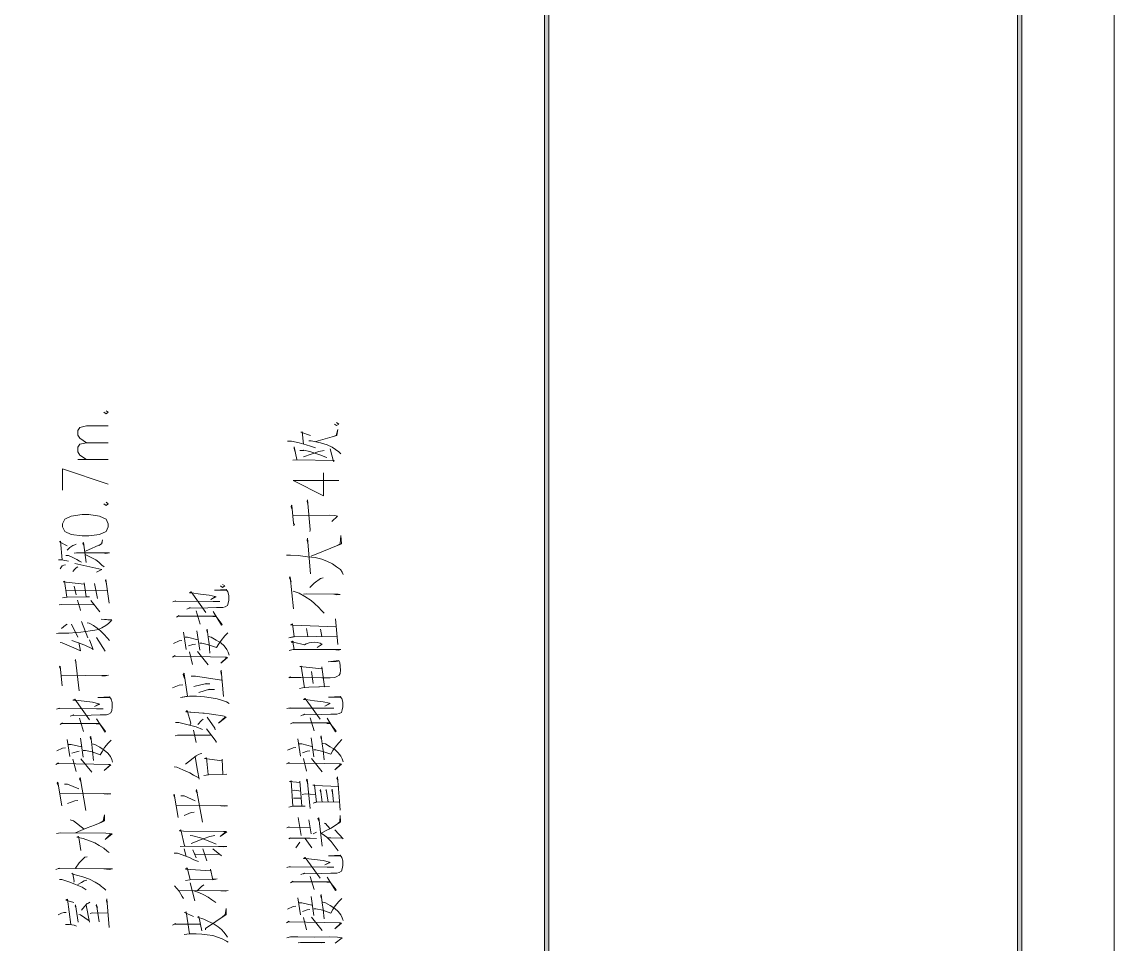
# Model space of a CAD drawing. Header units: millimetres. Extents: x 568 to 3948041, y -25191 to 63890.
# Drawn here: x 3930710 to 3948041, y 19868 to 34500 of the extents above; entities that cross this region are included whole.
import ezdxf

# ---------------------------------------------------------------- set-up
doc = ezdxf.new("R2010")
doc.units = ezdxf.units.MM

msp = doc.modelspace()

# ---------------------------------------------------------------- hatches: boundary and pattern name
h = msp.add_hatch(color=0)
h.dxf.hatch_style = 2
h.paths.add_polyline_path([(3939071, -23691), (3939001, -23691), (3939001, 62390), (3939071, 62390)])
h = msp.add_hatch(color=0)
h.dxf.hatch_style = 2
h.paths.add_polyline_path([(3946576, -23726), (3946506, -23657), (3946506, 62355), (3946576, 62425)])

# ---------------------------------------------------------------- linework, layer by layer
at = {"color": 0, "lineweight": 0}
for points in [[(3821918, -25191), (3821918, 63890), (3948041, 63890), (3948041, -25191)], [(3939071, -23691), (3939001, -23691), (3939001, 62390), (3939071, 62390)], [(3946576, -23726), (3946506, -23657), (3946506, 62355), (3946576, 62425)], [(3931355, 26490), (3931390, 26417), (3931494, 26369), (3931667, 26344), (3931771, 26344), (3931944, 26369), (3932047, 26417), (3932082, 26490), (3932082, 26538), (3932047, 26611), (3931944, 26659), (3931771, 26684), (3931667, 26684), (3931494, 26659), (3931390, 26611), (3931355, 26538)]]:
    msp.add_lwpolyline(points, close=True, dxfattribs=at)
for points in [[(3932013, 28307), (3932047, 28282), (3932082, 28307), (3932047, 28331)], [(3931736, 27822), (3931632, 27895), (3931597, 27943), (3931597, 28016), (3931632, 28064), (3931736, 28089), (3932082, 28089)], [(3935671, 28120), (3935705, 28096), (3935740, 28120), (3935705, 28145)], [(3935179, 27799), (3935158, 27997), (3935136, 27988), (3935292, 27937)], [(3935377, 27843), (3935710, 27937), (3935724, 28032), (3935696, 27937), (3935632, 27918)], [(3931736, 27556), (3931632, 27628), (3931597, 27677), (3931597, 27750), (3931632, 27798), (3931736, 27822), (3932082, 27822)], [(3934924, 27849), (3934987, 27849), (3935108, 27819), (3935221, 27789), (3935292, 27769), (3935370, 27744)], [(3935073, 27556), (3935030, 27759), (3935030, 27739), (3935044, 27690)], [(3935264, 27853), (3935300, 27853), (3935448, 27823), (3935554, 27789), (3935632, 27754), (3935689, 27715), (3935739, 27680), (3935774, 27645)], [(3932082, 27556), (3931597, 27556)], [(3935009, 27546), (3935066, 27551), (3935667, 27541), (3935654, 27526), (3935604, 27725)], [(3935122, 27700), (3935186, 27700), (3935179, 27705), (3935278, 27684), (3935377, 27650), (3935455, 27625), (3935519, 27601), (3935547, 27586)], [(3935179, 27601), (3935420, 27684), (3935505, 27700)], [(3931355, 27071), (3931355, 27410), (3932082, 27168)], [(3935013, 27224), (3935498, 26982), (3935498, 27346)], [(3935013, 27224), (3935740, 27224)], [(3932013, 26853), (3932047, 26829), (3932082, 26853), (3932047, 26878)], [(3935278, 26416), (3935285, 26436), (3935285, 26447), (3935243, 26918), (3935236, 26893), (3935250, 26848)], [(3935023, 26511), (3935037, 26526), (3935023, 26541), (3935023, 26546), (3934995, 26828), (3934987, 26833), (3934981, 26808), (3934995, 26773)], [(3935016, 26669), (3935597, 26675), (3935675, 26669), (3935718, 26659), (3935626, 26575), (3935718, 26659), (3935696, 26665)], [(3935300, 26025), (3935781, 26218), (3935774, 26352), (3935760, 26218), (3935703, 26188)], [(3931351, 25967), (3931322, 26260), (3931308, 26250), (3931429, 26185)], [(3931429, 26121), (3931471, 26161), (3931521, 26191), (3931549, 26205), (3931570, 26216)], [(3931733, 25923), (3931691, 26240), (3931676, 26226), (3931698, 26195)], [(3931719, 26101), (3931981, 26220), (3931989, 26285), (3931974, 26220), (3931932, 26195)], [(3935292, 25742), (3935243, 26308), (3935236, 26273), (3935250, 26228)], [(3931408, 26032), (3931414, 26032), (3931450, 26032), (3931528, 25997), (3931585, 25973), (3931627, 25942), (3931655, 25928)], [(3931542, 26071), (3931578, 26077), (3932102, 26077), (3932045, 26067), (3932002, 26077)], [(3931727, 26042), (3931811, 26002), (3931882, 25967), (3931932, 25928), (3931981, 25883), (3932017, 25853)], [(3934910, 26040), (3934974, 26040), (3935094, 26035), (3935243, 26015), (3935363, 26000), (3935469, 25975), (3935562, 25941), (3935639, 25901), (3935703, 25856), (3935767, 25812), (3935795, 25767), (3935810, 25733)], [(3931294, 25963), (3931344, 25967), (3931393, 25957), (3931422, 25948), (3931450, 25942)], [(3931316, 25824), (3931351, 25869), (3931379, 25878), (3931401, 25888)], [(3931521, 25779), (3931549, 25818), (3931570, 25838), (3931599, 25853)], [(3931896, 25769), (3931981, 25814), (3931549, 25908)], [(3932095, 25278), (3932045, 25655), (3932038, 25635), (3932053, 25585)], [(3935023, 25186), (3934966, 25698), (3934959, 25678), (3934981, 25623)], [(3935490, 25682), (3935448, 25668), (3935349, 25594), (3935278, 25524)], [(3931358, 25363), (3931429, 25372), (3931783, 25377), (3931733, 25377), (3931698, 25600), (3931698, 25581), (3931365, 25616), (3931386, 25625), (3931422, 25372)], [(3931414, 25486), (3932066, 25477)], [(3931542, 25546), (3931570, 25412)], [(3931861, 25591), (3931910, 25353)], [(3933327, 25184), (3933383, 25209), (3933369, 25199), (3933659, 25204), (3933801, 25209), (3933900, 25209), (3933936, 25219), (3933971, 25239), (3933985, 25278), (3933992, 25328), (3933992, 25402), (3933979, 25457), (3933950, 25492), (3933766, 25482), (3933957, 25482), (3933964, 25472)], [(3933862, 25551), (3933896, 25527), (3933931, 25551), (3933896, 25575)], [(3931642, 25164), (3931642, 25169), (3931591, 25328)], [(3931946, 25139), (3931804, 25322)], [(3933107, 25298), (3933156, 25313), (3933142, 25308), (3933745, 25303), (3933851, 25303), (3933766, 25303)], [(3933631, 25129), (3933397, 25457), (3933369, 25442), (3933412, 25437), (3933404, 25442), (3933546, 25423), (3933681, 25407), (3933780, 25382), (3933794, 25378), (3933709, 25338), (3933780, 25378)], [(3935016, 25470), (3935108, 25439), (3935200, 25385), (3935300, 25321), (3935356, 25271), (3935420, 25211), (3935462, 25167), (3935505, 25117)], [(3935179, 25420), (3935221, 25425), (3935731, 25420), (3935760, 25415), (3935710, 25410), (3935661, 25420)], [(3931301, 25249), (3931344, 25259), (3931861, 25253)], [(3933163, 25056), (3933206, 25080), (3933192, 25070), (3933780, 25070), (3933738, 25066), (3933794, 25066), (3933887, 24941), (3933879, 24931), (3933745, 25145)], [(3933539, 24946), (3933476, 25154)], [(3931259, 24797), (3931294, 24802), (3931457, 24802), (3931578, 24812), (3931648, 24817), (3931727, 24827), (3931797, 24837), (3931868, 24847), (3931925, 24861), (3931981, 24886), (3932045, 24921), (3932087, 24955), (3932123, 24990), (3932137, 25015), (3931967, 25025), (3932130, 25006)], [(3931755, 24727), (3931655, 24986)], [(3931748, 24965), (3931776, 24961), (3931847, 24921), (3931904, 24882), (3931960, 24837), (3932017, 24782), (3932066, 24727), (3932102, 24683)], [(3935724, 24621), (3935689, 25028)], [(3931429, 24945), (3931401, 24931), (3931337, 24876)], [(3931599, 24737), (3931499, 24945)], [(3933320, 24544), (3933277, 24817)], [(3933532, 24534), (3933489, 24837)], [(3933532, 24644), (3933567, 24644), (3933674, 24619), (3933801, 24574), (3933836, 24634), (3933872, 24688), (3933929, 24758), (3933979, 24807)], [(3933695, 24485), (3933681, 24634), (3933666, 24738), (3933653, 24866), (3933645, 24852), (3933653, 24817)], [(3935696, 24904), (3935009, 24929), (3934974, 24934), (3935002, 24949), (3935009, 24909), (3935030, 24750), (3934945, 24730), (3935030, 24745), (3935392, 24750), (3935710, 24745)], [(3935250, 24750), (3935228, 24874)], [(3935469, 24750), (3935448, 24864)], [(3935448, 24860), (3935455, 24844)], [(3931316, 24653), (3931351, 24648), (3931535, 24569), (3931642, 24519), (3931613, 24653)], [(3931506, 24688), (3931712, 24613), (3931832, 24554), (3931840, 24544), (3931783, 24698)], [(3932031, 24514), (3931896, 24733)], [(3933114, 24639), (3933206, 24678), (3933248, 24683)], [(3933299, 24738), (3933340, 24738), (3933504, 24698)], [(3933355, 24599), (3933425, 24624), (3933468, 24629)], [(3933674, 24748), (3933716, 24738), (3933794, 24693), (3933865, 24648), (3933922, 24599), (3933964, 24544), (3933985, 24500), (3934000, 24455)], [(3935030, 24542), (3935009, 24661), (3934981, 24661), (3935002, 24676), (3935023, 24661), (3935193, 24617), (3935221, 24631), (3935271, 24651), (3935307, 24656), (3935349, 24661), (3935398, 24656), (3935441, 24641), (3935462, 24631), (3935477, 24626), (3935398, 24572)], [(3933099, 24421), (3933142, 24446), (3933128, 24436), (3933702, 24425), (3933936, 24421), (3933957, 24421), (3933971, 24415), (3933865, 24326), (3933964, 24415)], [(3933419, 24307), (3933369, 24505)], [(3933666, 24297), (3933497, 24509)], [(3934953, 24527), (3935016, 24542), (3935774, 24542), (3935731, 24532), (3935654, 24542)], [(3931351, 23968), (3931316, 24281), (3931308, 24266), (3931316, 24241)], [(3931620, 23889), (3931563, 24386), (3931556, 24366), (3931570, 24335)], [(3934945, 24091), (3934974, 24111), (3934966, 24101), (3935136, 24101), (3935469, 24095), (3935604, 24095), (3935675, 24101), (3935710, 24115), (3935746, 24136), (3935760, 24160), (3935767, 24215), (3935753, 24338), (3935746, 24358), (3935739, 24368), (3935569, 24348), (3935731, 24354)], [(3935115, 23922), (3935164, 23937), (3935264, 23946), (3935420, 23952), (3935434, 23952), (3935590, 23957), (3935512, 23952), (3935469, 24269), (3935469, 24234), (3935122, 24274), (3935143, 24279), (3935193, 23937)], [(3931344, 24127), (3932087, 24133), (3932038, 24127), (3931981, 24127)], [(3933291, 24083), (3933270, 24148), (3933284, 24168), (3933284, 24158), (3933340, 23801), (3933227, 23781), (3933369, 23801), (3933482, 23801), (3933610, 23791), (3933716, 23775), (3933808, 23761), (3933893, 23736), (3933957, 23711), (3934000, 23687)], [(3933397, 24118), (3933468, 24118), (3933709, 24083), (3933879, 24054)], [(3933908, 23795), (3933872, 24217), (3933865, 24193), (3933879, 24133)], [(3935335, 24006), (3935307, 24195)], [(3933099, 23934), (3933206, 23979), (3933263, 23984)], [(3933440, 23954), (3933638, 24004), (3933695, 23999), (3933596, 23994)], [(3931478, 23483), (3931535, 23507), (3931521, 23497), (3931811, 23503), (3931953, 23507), (3932053, 23507), (3932087, 23517), (3932123, 23537), (3932137, 23577), (3932144, 23627), (3932144, 23701), (3932130, 23756), (3932102, 23790), (3931917, 23780), (3932109, 23780), (3932116, 23770)], [(3931783, 23428), (3931549, 23756), (3931521, 23741), (3931563, 23736), (3931556, 23741), (3931698, 23721), (3931832, 23706), (3931932, 23681), (3931946, 23676), (3931861, 23636), (3931932, 23676)], [(3933518, 23860), (3933688, 23915), (3933766, 23910), (3933666, 23905)], [(3935136, 23491), (3935193, 23516), (3935179, 23505), (3935469, 23510), (3935611, 23516), (3935710, 23516), (3935746, 23526), (3935781, 23545), (3935795, 23585), (3935803, 23634), (3935803, 23709), (3935788, 23763), (3935760, 23798), (3935576, 23788), (3935767, 23788), (3935774, 23779)], [(3935441, 23436), (3935207, 23763), (3935179, 23748), (3935221, 23744), (3935215, 23748), (3935356, 23728), (3935490, 23714), (3935590, 23689), (3935604, 23684), (3935519, 23644), (3935590, 23684)], [(3931259, 23597), (3931308, 23611), (3931294, 23607), (3931896, 23601), (3932002, 23601), (3931917, 23601)], [(3933383, 23349), (3933390, 23374), (3933333, 23573), (3933312, 23553), (3933376, 23548), (3933390, 23548), (3933582, 23532), (3933603, 23532), (3933681, 23522), (3933787, 23508), (3933865, 23498), (3933922, 23483), (3933950, 23469), (3933830, 23374), (3933943, 23473)], [(3934917, 23605), (3934966, 23620), (3934953, 23614), (3935554, 23610), (3935661, 23610), (3935576, 23610)], [(3931316, 23354), (3931358, 23379), (3931344, 23368), (3931932, 23368), (3931889, 23364), (3931946, 23364), (3932038, 23240), (3932031, 23230), (3931896, 23443)], [(3931691, 23244), (3931627, 23453)], [(3933504, 23354), (3933561, 23418), (3933589, 23438)], [(3933780, 23269), (3933773, 23295), (3933653, 23469)], [(3934974, 23361), (3935016, 23386), (3935002, 23377), (3935590, 23377), (3935547, 23371), (3935604, 23371), (3935696, 23247), (3935689, 23238), (3935554, 23451)], [(3935349, 23253), (3935285, 23461)], [(3933150, 23384), (3933199, 23384), (3933348, 23349), (3933476, 23314), (3933574, 23275)], [(3933476, 23067), (3933433, 23265)], [(3933794, 23067), (3933794, 23081), (3933638, 23285)], [(3931471, 22843), (3931429, 23116)], [(3931684, 22833), (3931642, 23136)], [(3931684, 22942), (3931719, 22942), (3931825, 22917), (3931953, 22873), (3931989, 22932), (3932024, 22987), (3932081, 23056), (3932130, 23106)], [(3931847, 22783), (3931832, 22932), (3931819, 23036), (3931804, 23165), (3931797, 23150), (3931804, 23116)], [(3933142, 23175), (3933178, 23185), (3933702, 23185)], [(3935130, 22851), (3935087, 23124)], [(3935342, 22841), (3935300, 23143)], [(3935342, 22950), (3935377, 22950), (3935484, 22925), (3935611, 22880), (3935646, 22940), (3935682, 22994), (3935739, 23064), (3935788, 23114)], [(3935505, 22791), (3935490, 22940), (3935477, 23044), (3935462, 23173), (3935455, 23159), (3935462, 23124)], [(3935484, 23054), (3935526, 23044), (3935604, 23000), (3935675, 22955), (3935731, 22906), (3935774, 22851), (3935795, 22806), (3935810, 22761)], [(3931265, 22937), (3931358, 22977), (3931401, 22982)], [(3931450, 23036), (3931493, 23036), (3931655, 22997)], [(3931506, 22897), (3931578, 22922), (3931620, 22928)], [(3931825, 23046), (3931868, 23036), (3931946, 22991), (3932017, 22947), (3932074, 22897), (3932116, 22843), (3932137, 22798), (3932151, 22754)], [(3933305, 22724), (3933476, 22858), (3933511, 22878), (3933539, 22888), (3933567, 22893)], [(3934924, 22945), (3935016, 22985), (3935058, 22990)], [(3935108, 23044), (3935151, 23044), (3935313, 23004)], [(3935164, 22906), (3935236, 22930), (3935278, 22935)], [(3931252, 22719), (3931294, 22744), (3931280, 22734), (3931853, 22724), (3932087, 22719), (3932109, 22719), (3932123, 22714), (3932017, 22624), (3932116, 22714)], [(3931570, 22605), (3931521, 22803)], [(3931819, 22595), (3931648, 22808)], [(3933128, 22680), (3933171, 22675), (3933263, 22635), (3933376, 22586), (3933433, 22551), (3933518, 22506), (3933525, 22486), (3933497, 22625), (3933461, 22839)], [(3933596, 22545), (3933674, 22555), (3933964, 22566), (3933900, 22561), (3933887, 22804), (3933887, 22779), (3933610, 22814), (3933638, 22824), (3933666, 22561)], [(3934910, 22727), (3934953, 22751), (3934938, 22741), (3935512, 22732), (3935746, 22727), (3935767, 22727), (3935781, 22722), (3935675, 22633), (3935774, 22722)], [(3935228, 22612), (3935179, 22811)], [(3935477, 22602), (3935307, 22816)], [(3931344, 22065), (3931280, 22436), (3931273, 22422), (3931287, 22387)], [(3931386, 22406), (3931436, 22406), (3931613, 22332)], [(3931727, 21990), (3931634, 22510), (3931627, 22486), (3931648, 22451)], [(3934945, 22042), (3935009, 22057), (3935158, 22057), (3935164, 22057), (3935207, 22057), (3935164, 22057), (3935151, 22057), (3935122, 22454), (3935122, 22434), (3934959, 22449), (3934981, 22459), (3935009, 22057)], [(3935285, 22023), (3935236, 22484), (3935228, 22469), (3935250, 22419)], [(3935753, 22127), (3935377, 22122), (3935335, 22107), (3935384, 22122), (3935356, 22390), (3935328, 22390), (3935356, 22394), (3935356, 22384), (3935739, 22370)], [(3935724, 22464), (3935710, 22504), (3935718, 22523), (3935746, 22206), (3935760, 21992)], [(3931316, 22253), (3932010, 22257), (3932123, 22253), (3932074, 22248), (3932017, 22253)], [(3933192, 21876), (3933128, 22248), (3933121, 22233), (3933135, 22198)], [(3933235, 22219), (3933284, 22219), (3933461, 22144)], [(3933574, 21802), (3933482, 22323), (3933476, 22298), (3933497, 22263)], [(3935009, 22305), (3935037, 22310), (3935136, 22295)], [(3935023, 22182), (3935051, 22186), (3935136, 22186)], [(3935158, 22245), (3935207, 22251), (3935363, 22241)], [(3935477, 22122), (3935448, 22320), (3935441, 22305), (3935455, 22276)], [(3935569, 22122), (3935541, 22320), (3935533, 22305)], [(3935654, 22127), (3935632, 22325), (3935626, 22315), (3935646, 22245)], [(3931436, 22099), (3931549, 22144), (3931599, 22149)], [(3933163, 22065), (3933858, 22070), (3933971, 22065), (3933922, 22060), (3933865, 22065)], [(3931478, 21841), (3931528, 21826), (3931698, 21692)], [(3931563, 21633), (3931648, 21672), (3931748, 21712), (3931861, 21757), (3931981, 21806), (3932024, 21826), (3932024, 21920), (3932002, 21826)], [(3933284, 21911), (3933397, 21956), (3933447, 21960)], [(3935143, 21591), (3935094, 21878)], [(3935300, 21621), (3935264, 21839)], [(3935477, 21423), (3935420, 21874), (3935405, 21859), (3935420, 21824)], [(3935469, 21635), (3935541, 21670), (3935618, 21710), (3935689, 21755), (3935753, 21799), (3935767, 21814), (3935760, 21908), (3935753, 21809), (3935724, 21784)], [(3931939, 21786), (3932010, 21831)], [(3933291, 21430), (3933235, 21683), (3933213, 21668), (3933277, 21663), (3933908, 21658), (3933943, 21653), (3933964, 21648), (3933858, 21574), (3933950, 21653)], [(3934917, 21715), (3934953, 21729), (3934938, 21725), (3935278, 21720)], [(3935505, 21789), (3935526, 21784), (3935597, 21705)], [(3935569, 21556), (3935611, 21556), (3935795, 21551), (3935810, 21541), (3935675, 21680)], [(3931259, 21623), (3931322, 21633), (3932045, 21628), (3932109, 21623), (3932144, 21618), (3932031, 21529), (3932123, 21618)], [(3931648, 21355), (3931613, 21563), (3931606, 21578), (3931585, 21568), (3931684, 21543), (3931783, 21509), (3931868, 21474), (3931939, 21435), (3932010, 21390), (3932066, 21345), (3932095, 21320)], [(3933383, 21593), (3933425, 21589), (3933546, 21554), (3933695, 21499), (3933794, 21454)], [(3933397, 21464), (3933596, 21544), (3933603, 21544), (3933695, 21574), (3933745, 21589), (3933773, 21593)], [(3934945, 21541), (3934974, 21556), (3934966, 21551), (3935285, 21551), (3935384, 21546)], [(3935313, 21397), (3935207, 21546)], [(3935335, 21621), (3935384, 21646)], [(3935448, 21635), (3935477, 21621), (3935547, 21566), (3935618, 21497), (3935682, 21413), (3935731, 21348)], [(3933220, 21415), (3933299, 21425), (3933964, 21420), (3933908, 21410), (3933830, 21420)], [(3933320, 21261), (3933284, 21380)], [(3933425, 21366), (3933476, 21236)], [(3933461, 21296), (3933851, 21291), (3933879, 21271), (3933738, 21380)], [(3933582, 21380), (3933645, 21192)], [(3935058, 21397), (3935122, 21487)], [(3931563, 21072), (3931620, 21157), (3931712, 21246), (3931748, 21256)], [(3933128, 21311), (3933178, 21311), (3933369, 21242), (3933440, 21207), (3933511, 21177)], [(3935136, 20971), (3935193, 20996), (3935179, 20986), (3935469, 20991), (3935611, 20996), (3935710, 20996), (3935746, 21005), (3935781, 21026), (3935795, 21065), (3935803, 21115), (3935803, 21189), (3935788, 21244), (3935760, 21278), (3935576, 21268), (3935767, 21268), (3935774, 21258)], [(3935441, 20917), (3935207, 21244), (3935179, 21229), (3935221, 21224), (3935215, 21229), (3935356, 21209), (3935490, 21194), (3935590, 21170), (3935604, 21164), (3935519, 21125), (3935590, 21164)], [(3931252, 21053), (3931308, 21072), (3931287, 21068), (3932151, 21062), (3932095, 21053), (3932010, 21062)], [(3931535, 20854), (3931542, 20869), (3931521, 20983), (3931506, 20993), (3931521, 20978), (3931676, 20939), (3931783, 20899), (3931875, 20854), (3931953, 20805), (3931953, 20800), (3932024, 20745), (3932045, 20725)], [(3933305, 20879), (3933376, 20889), (3933730, 20899), (3933808, 20904), (3933738, 20889), (3933702, 21058), (3933702, 21033), (3933305, 21058), (3933333, 21078), (3933383, 20895)], [(3934917, 21085), (3934966, 21100), (3934953, 21095), (3935554, 21090), (3935661, 21090), (3935576, 21090)], [(3931308, 20894), (3931344, 20894), (3931471, 20854), (3931563, 20815), (3931670, 20770), (3931733, 20730)], [(3931599, 20815), (3931655, 20849), (3931698, 20874), (3931740, 20884)], [(3933383, 20840), (3933454, 20557)], [(3933497, 20721), (3933561, 20785), (3933596, 20810)], [(3934974, 20842), (3935016, 20867), (3935002, 20857), (3935590, 20857), (3935547, 20852), (3935604, 20852), (3935696, 20728), (3935689, 20718), (3935554, 20931)], [(3935349, 20733), (3935285, 20942)], [(3933135, 20795), (3933206, 20711), (3933256, 20626), (3933277, 20591)], [(3933206, 20716), (3933985, 20721), (3933936, 20711), (3933865, 20716)], [(3933440, 20716), (3933518, 20686), (3933596, 20651), (3933666, 20612), (3933723, 20572), (3933787, 20528)], [(3935342, 20322), (3935300, 20624)], [(3935505, 20272), (3935490, 20420), (3935477, 20525), (3935462, 20654), (3935455, 20638), (3935462, 20604)], [(3931486, 20180), (3931436, 20581), (3931408, 20566), (3931535, 20527)], [(3931606, 20219), (3931563, 20492), (3931556, 20472), (3931570, 20438)], [(3931613, 20338), (3931642, 20333), (3931776, 20239), (3931783, 20215), (3931733, 20487)], [(3931655, 20408), (3931705, 20468), (3931748, 20512), (3931769, 20521), (3931790, 20532)], [(3931939, 20224), (3931896, 20497), (3931889, 20482), (3931910, 20448)], [(3932095, 20130), (3932059, 20586), (3932053, 20556), (3932066, 20512)], [(3934924, 20426), (3935016, 20465), (3935058, 20470)], [(3935130, 20332), (3935087, 20604)], [(3935108, 20525), (3935151, 20525), (3935313, 20485)], [(3935342, 20430), (3935377, 20430), (3935484, 20406), (3935611, 20361), (3935646, 20420), (3935682, 20475), (3935739, 20544), (3935788, 20594)], [(3935484, 20534), (3935526, 20525), (3935604, 20480), (3935675, 20436), (3935731, 20385), (3935774, 20332), (3935795, 20287), (3935810, 20242)], [(3931287, 20333), (3931337, 20358), (3931379, 20368), (3931414, 20368)], [(3931797, 20354), (3931825, 20363), (3932081, 20358)], [(3933369, 20031), (3933320, 20379), (3933291, 20369), (3933433, 20309)], [(3933567, 20081), (3933518, 20309), (3933497, 20299), (3933596, 20265), (3933674, 20230), (3933745, 20195), (3933823, 20145), (3933879, 20101), (3933915, 20056), (3933950, 20012), (3933971, 19981)], [(3933624, 20096), (3933624, 20116), (3933950, 20338), (3933950, 20433), (3933936, 20338), (3933887, 20299)], [(3935164, 20385), (3935236, 20411), (3935278, 20416)], [(3935228, 20093), (3935179, 20291)], [(3935477, 20083), (3935307, 20297)], [(3931401, 20180), (3931465, 20180), (3931506, 20175), (3931542, 20170), (3931578, 20155)], [(3933099, 20170), (3933150, 20195), (3933135, 20185), (3933546, 20185)], [(3934910, 20207), (3934953, 20232), (3934938, 20222), (3935512, 20212), (3935746, 20207), (3935767, 20207), (3935781, 20202), (3935675, 20113), (3935774, 20202)], [(3933284, 20022), (3933369, 20031), (3933476, 20031), (3933567, 20026), (3933653, 20016), (3933738, 20006), (3933815, 19981), (3933887, 19952), (3933957, 19917), (3933985, 19902)], [(3934917, 19969), (3934974, 19984), (3935087, 19984), (3935349, 19979), (3935590, 19984), (3935718, 19979), (3935795, 19969), (3935682, 19885)], [(3935094, 19890), (3935130, 19895), (3935519, 19895), (3935469, 19890), (3935405, 19895)]]:
    msp.add_lwpolyline(points, dxfattribs=at)

doc.saveas('drawing.dxf')
